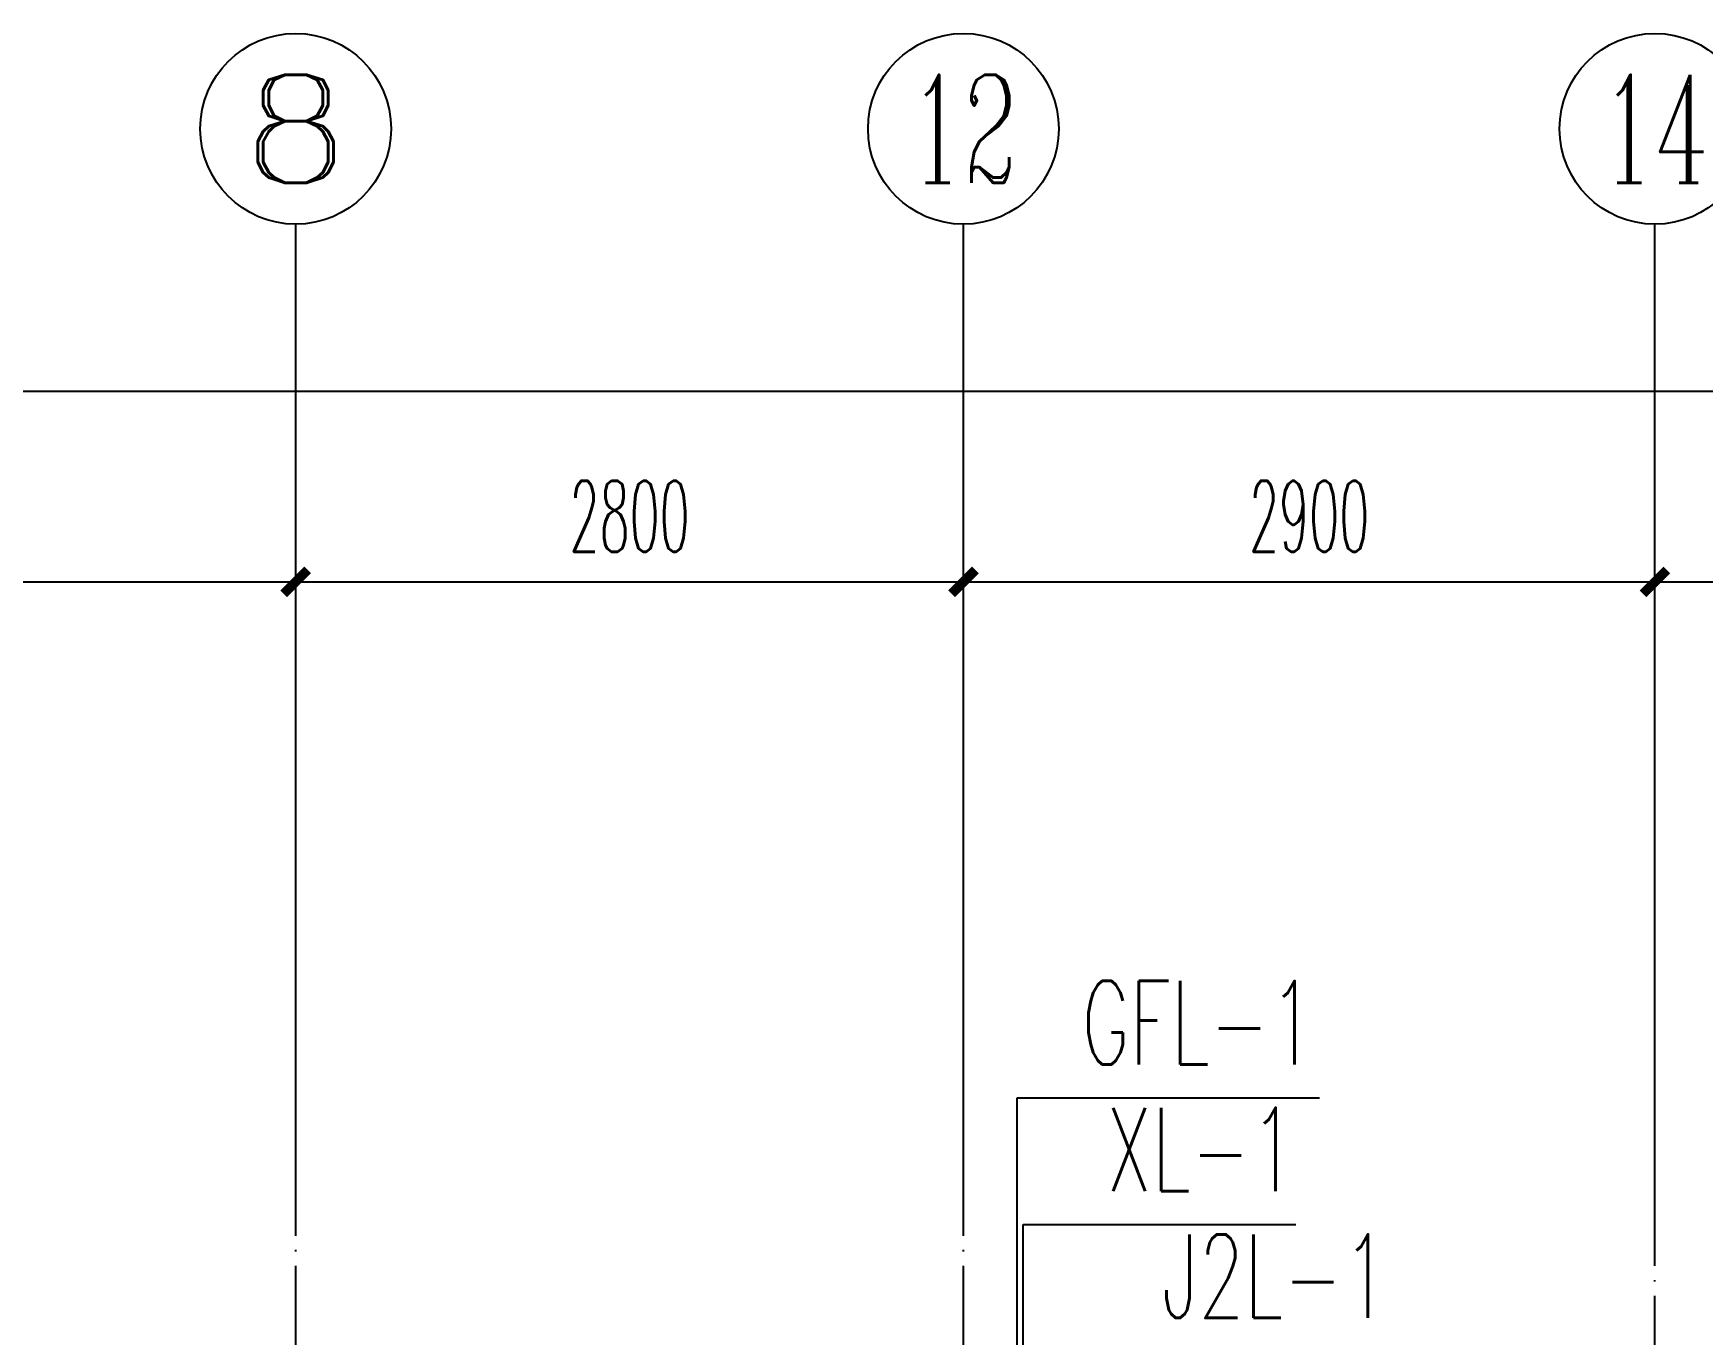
# Model space of a CAD drawing. Extents: x 27938 to 1507990, y 110129 to 923079.
# Drawn here: x 837917 to 844917, y 532134 to 537590 of the extents above; entities that cross this region are included whole.
import ezdxf
from ezdxf.enums import TextEntityAlignment as Align

# ---------------------------------------------------------------- set-up
doc = ezdxf.new("R2010")
doc.units = 0
doc.header["$LTSCALE"] = 1000
doc.header["$MEASUREMENT"] = 0
doc.linetypes.add('DOTE', pattern=[2.42, 2, -0.2, 0.02, -0.2])
for name, color, linetype in [('AXIS', 3, 'Continuous'), ('AXIS_TEXT', 7, 'Continuous'), ('DIM_不分区消火栓', 1, 'Continuous'), ('DIM_管井排水', 5, 'Continuous'), ('DIM_给水', 3, 'Continuous'), ('DOTE', 1, 'Continuous')]:
    doc.layers.add(name, color=color, linetype=linetype)
doc.styles.add('_TCH_AXIS', font='COMPLEX', dxfattribs={"bigfont": 'GBCBIG'})
doc.styles.add('_TCH_DIM_T3', font='SIMPLEX.shx', dxfattribs={"width": 0.494118, "bigfont": 'GBCBIG.shx'})
doc.styles.add('_TWT_SERIAL', font='SIMPLEX', dxfattribs={"width": 0.8, "height": 3.5, "bigfont": 'HZTXT'})
doc.styles.add('COMPLEX', font='COMPLEX')
doc.dimstyles.new('_TCH_ARCH&&100', dxfattribs={"dimtxt": 297.5, "dimasz": 100, "dimexe": 250, "dimexo": 300, "dimgap": 126.25, "dimtad": 1, "dimdec": 0, "dimzin": 0, "dimdsep": 46, "dimtxsty": '_TCH_DIM_T3', "dimblk": 'ARCHTICK', "dimcen": 0.09, "dimclrt": 4, "dimazin": 2, "dimtfac": 1, "dimtdec": 0, "dimtix": 1, "dimtmove": 2, "dimatfit": 3, "dimfxl": 100, "dimtolj": 1, "dimtzin": 0, "dimarcsym": 0})

# ---------------------------------------------------------------- blocks, each defined once
blk = doc.blocks.new('GDGDGDSDA')
at = {"layer": 'DOTE', "color": 0, "linetype": 'DOTE', "ltscale": 0.3}
for p, q in [((430434.8, 370058.6), (430434.8, 376108.3)), ((433234.8, 370058.6), (433234.8, 376108.3)), ((436134.8, 370658.3), (436134.8, 376108.3))]:
    blk.add_line(p, q, dxfattribs=at)
blk = doc.blocks.new('_ArchTick')
at = {"color": 0, "linetype": 'ByBlock', "const_width": 0.4}
blk.add_lwpolyline([(-0.5, -0.5), (0.5, 0.5)], dxfattribs=at)
blk = doc.blocks.new('*D792')
at = {"layer": 'AXIS', "color": 0, "lineweight": -2}
for p, q in [((836116.6, 533090.4), (836116.6, 535540.4)), ((839016.6, 533090.4), (839016.6, 535540.4)), ((836116.6, 535290.4), (839016.6, 535290.4))]:
    blk.add_line(p, q, dxfattribs=at)
at = {"layer": 'Defpoints', "color": 0}
for p in [(839016.6, 535290.4), (836116.6, 532790.4), (839016.6, 532790.4)]:
    blk.add_point(p, dxfattribs=at)
at = {"layer": 'AXIS', "color": 0, "lineweight": -2, "xscale": 100, "yscale": 100, "zscale": 100, "rotation": 180}
blk.add_blockref('_ArchTick', (836116.6, 535290.4), dxfattribs=at)
at = {"layer": 'AXIS', "color": 0, "lineweight": -2, "xscale": 100, "yscale": 100, "zscale": 100}
blk.add_blockref('_ArchTick', (839016.6, 535290.4), dxfattribs=at)
at = {"layer": 'AXIS', "color": 4, "insert": (837566.6, 535565.4), "char_height": 297.5, "attachment_point": 5, "style": '_TCH_DIM_T3'}
blk.add_mtext('\\A1;2900', dxfattribs=at)
blk = doc.blocks.new('*D793')
at = {"layer": 'AXIS', "color": 0, "lineweight": -2}
for p, q in [((839016.6, 533090.4), (839016.6, 535540.4)), ((841816.6, 533090.4), (841816.6, 535540.4)), ((839016.6, 535290.4), (841816.6, 535290.4))]:
    blk.add_line(p, q, dxfattribs=at)
at = {"layer": 'Defpoints', "color": 0}
for p in [(841816.6, 535290.4), (839016.6, 532790.4), (841816.6, 532790.4)]:
    blk.add_point(p, dxfattribs=at)
at = {"layer": 'AXIS', "color": 0, "lineweight": -2, "xscale": 100, "yscale": 100, "zscale": 100, "rotation": 180}
blk.add_blockref('_ArchTick', (839016.6, 535290.4), dxfattribs=at)
at = {"layer": 'AXIS', "color": 0, "lineweight": -2, "xscale": 100, "yscale": 100, "zscale": 100}
blk.add_blockref('_ArchTick', (841816.6, 535290.4), dxfattribs=at)
at = {"layer": 'AXIS', "color": 4, "insert": (840416.6, 535565.4), "char_height": 297.5, "attachment_point": 5, "style": '_TCH_DIM_T3'}
blk.add_mtext('\\A1;2800', dxfattribs=at)
blk = doc.blocks.new('*D794')
at = {"layer": 'AXIS', "color": 0, "lineweight": -2}
for p, q in [((841816.6, 533090.4), (841816.6, 535540.4)), ((844716.6, 533090.4), (844716.6, 535540.4)), ((841816.6, 535290.4), (844716.6, 535290.4))]:
    blk.add_line(p, q, dxfattribs=at)
at = {"layer": 'Defpoints', "color": 0}
for p in [(844716.6, 535290.4), (841816.6, 532790.4), (844716.6, 532790.4)]:
    blk.add_point(p, dxfattribs=at)
at = {"layer": 'AXIS', "color": 0, "lineweight": -2, "xscale": 100, "yscale": 100, "zscale": 100, "rotation": 180}
blk.add_blockref('_ArchTick', (841816.6, 535290.4), dxfattribs=at)
at = {"layer": 'AXIS', "color": 0, "lineweight": -2, "xscale": 100, "yscale": 100, "zscale": 100}
blk.add_blockref('_ArchTick', (844716.6, 535290.4), dxfattribs=at)
at = {"layer": 'AXIS', "color": 4, "insert": (843266.6, 535565.4), "char_height": 297.5, "attachment_point": 5, "style": '_TCH_DIM_T3'}
blk.add_mtext('\\A1;2900', dxfattribs=at)
blk = doc.blocks.new('*D795')
at = {"layer": 'AXIS', "color": 0, "lineweight": -2}
for p, q in [((844716.6, 533090.4), (844716.6, 535540.4)), ((846416.6, 533090.4), (846416.6, 535540.4)), ((844716.6, 535290.4), (846416.6, 535290.4))]:
    blk.add_line(p, q, dxfattribs=at)
at = {"layer": 'Defpoints', "color": 0}
for p in [(846416.6, 535290.4), (844716.6, 532790.4), (846416.6, 532790.4)]:
    blk.add_point(p, dxfattribs=at)
at = {"layer": 'AXIS', "color": 0, "lineweight": -2, "xscale": 100, "yscale": 100, "zscale": 100, "rotation": 180}
blk.add_blockref('_ArchTick', (844716.6, 535290.4), dxfattribs=at)
at = {"layer": 'AXIS', "color": 0, "lineweight": -2, "xscale": 100, "yscale": 100, "zscale": 100}
blk.add_blockref('_ArchTick', (846416.6, 535290.4), dxfattribs=at)
at = {"layer": 'AXIS', "color": 4, "insert": (845566.6, 535565.4), "char_height": 297.5, "attachment_point": 5, "style": '_TCH_DIM_T3'}
blk.add_mtext('\\A1;1700', dxfattribs=at)
blk = doc.blocks.new('*D799')
at = {"layer": 'AXIS', "color": 0, "lineweight": -2}
for p, q in [((827816.6, 533090.4), (827816.6, 536340.4)), ((878016.6, 533090.4), (878016.6, 536340.4)), ((827816.6, 536090.4), (878016.6, 536090.4))]:
    blk.add_line(p, q, dxfattribs=at)
at = {"layer": 'Defpoints', "color": 0}
for p in [(878016.6, 536090.4), (827816.6, 532790.4), (878016.6, 532790.4)]:
    blk.add_point(p, dxfattribs=at)
at = {"layer": 'AXIS', "color": 0, "lineweight": -2, "xscale": 100, "yscale": 100, "zscale": 100, "rotation": 180}
blk.add_blockref('_ArchTick', (827816.6, 536090.4), dxfattribs=at)
at = {"layer": 'AXIS', "color": 0, "lineweight": -2, "xscale": 100, "yscale": 100, "zscale": 100}
blk.add_blockref('_ArchTick', (878016.6, 536090.4), dxfattribs=at)
at = {"layer": 'AXIS', "color": 4, "insert": (852916.6, 536365.4), "char_height": 297.5, "attachment_point": 5, "style": '_TCH_DIM_T3'}
blk.add_mtext('\\A1;50200', dxfattribs=at)
blk = doc.blocks.new('_AXISO')
at = {"color": 0}
blk.add_circle((0, 0), 0.5, dxfattribs=at)
at = {"layer": 'AXIS_TEXT', "color": 0, "style": 'COMPLEX', "width": 1.041667}
blk.add_attdef('A', text='', height=0.56, dxfattribs=at).set_placement((-0.25, -0.28), (0.25, -0.28), align=Align.FIT)

msp = doc.modelspace()

# ---------------------------------------------------------------- linework, layer by layer
at = {"layer": 'AXIS', "color": 8}
for p, q in [((839016.6, 532790.4), (839016.6, 536790.4)), ((841816.6, 532790.4), (841816.6, 536790.4)), ((844716.6, 532790.4), (844716.6, 536790.4))]:
    msp.add_line(p, q, dxfattribs=at)
at = {"layer": 'DIM_不分区消火栓'}
for p, q in [((842066.6, 530540.4), (842066.6, 532595.3)), ((842066.6, 532595.3), (843211, 532595.3))]:
    msp.add_line(p, q, dxfattribs=at)
at = {"layer": 'DIM_管井排水'}
for p, q in [((842041.6, 529365.4), (842041.6, 533127.2)), ((842041.6, 533127.2), (843310.5, 533127.2))]:
    msp.add_line(p, q, dxfattribs=at)

# ---------------------------------------------------------------- block references
at = {"layer": 'AXIS', "color": 8}
ref = msp.add_blockref('_AXISO', (839016.6, 537190.4), dxfattribs=dict(at, xscale=800, yscale=800, zscale=800))
ref.add_attrib('A', '8', dxfattribs={"layer": 'AXIS_TEXT', "color": 8, "ltscale": 0.5, "height": 452.5, "style": '_TCH_AXIS', "width": 1.5}).set_placement((838790.3, 536964.2), (839242.9, 536964.2), align=Align.FIT)
ref = msp.add_blockref('_AXISO', (841816.6, 537190.4), dxfattribs=dict(at, xscale=800, yscale=800, zscale=800))
ref.add_attrib('A', '12', dxfattribs={"layer": 'AXIS_TEXT', "color": 8, "ltscale": 0.5, "height": 452.55, "style": '_TCH_AXIS', "width": 0.724138}).set_placement((841590.3, 536964.2), (842042.9, 536964.2), align=Align.FIT)
ref = msp.add_blockref('_AXISO', (844716.6, 537190.4), dxfattribs=dict(at, xscale=800, yscale=800, zscale=800))
ref.add_attrib('A', '14', dxfattribs={"layer": 'AXIS_TEXT', "color": 8, "ltscale": 0.5, "height": 452.55, "style": '_TCH_AXIS', "width": 0.677419}).set_placement((844490.3, 536964.2), (844942.9, 536964.2), align=Align.FIT)
at = {"layer": 'DOTE', "color": 169}
msp.add_blockref('GDGDGDSDA', (408581.8, 156682.1), dxfattribs=at)

# ---------------------------------------------------------------- texts
at = {"layer": 'DIM_不分区消火栓', "color": 7, "style": '_TWT_SERIAL', "width": 0.64}
msp.add_text('XL-1', height=350, dxfattribs=at).set_placement((842415.6, 532735.3))
at = {"layer": 'DIM_管井排水', "color": 7, "style": '_TWT_SERIAL', "width": 0.64}
msp.add_text('GFL-1', height=350, dxfattribs=at).set_placement((842312.5, 533267.2))
at = {"layer": 'DIM_给水', "color": 7, "style": '_TWT_SERIAL', "width": 0.64}
msp.add_text('J2L-1', height=350, dxfattribs=at).set_placement((842649, 532203.8))

# ---------------------------------------------------------------- dimensions: what is measured, and where the dimension line sits
at = {"layer": 'AXIS', "color": 8}
for p1, p2, distance, picture, middle in [((827816.6, 532790.4), (878016.6, 532790.4), 3300, '*D799', (852916.6, 536365.4)), ((836116.6, 532790.4), (839016.6, 532790.4), 2500, '*D792', (837566.6, 535565.4)), ((839016.6, 532790.4), (841816.6, 532790.4), 2500, '*D793', (840416.6, 535565.4)), ((841816.6, 532790.4), (844716.6, 532790.4), 2500, '*D794', (843266.6, 535565.4)), ((844716.6, 532790.4), (846416.6, 532790.4), 2500, '*D795', (845566.6, 535565.4))]:
    dim = msp.add_aligned_dim(p1=p1, p2=p2, distance=distance, dimstyle='_TCH_ARCH&&100', dxfattribs=at)
    dim.commit()
    dim.dimension.update_dxf_attribs({"geometry": picture, "text_midpoint": middle})

doc.saveas('drawing.dxf')
